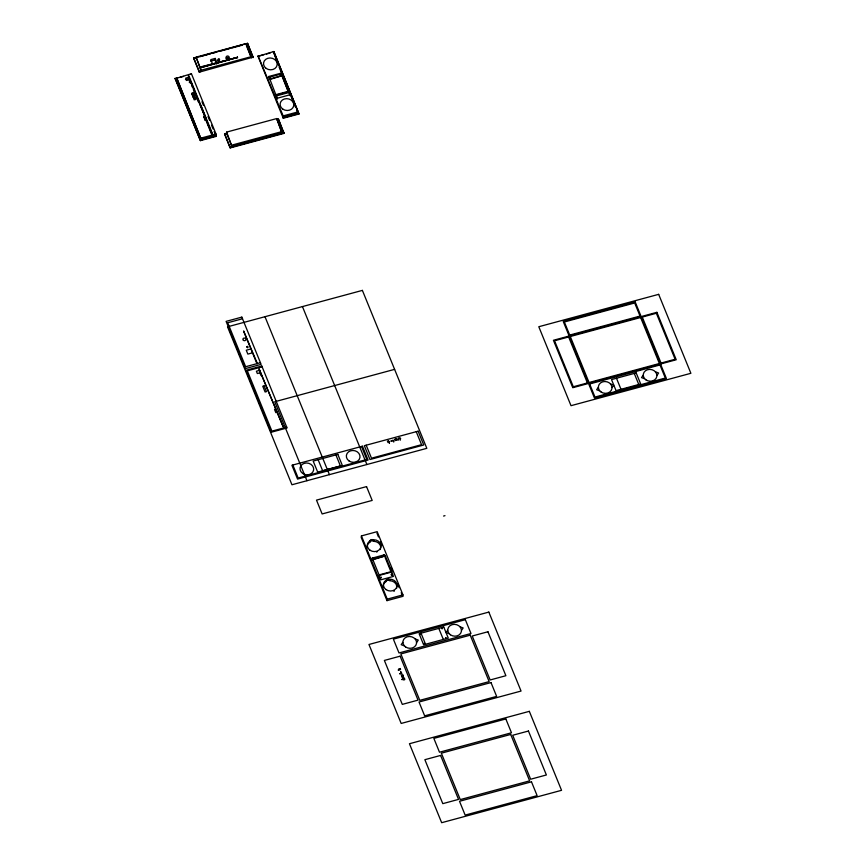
<?xml version="1.0" encoding="UTF-8"?>
<svg xmlns="http://www.w3.org/2000/svg" width="866" height="866" viewBox="0 0 866 866"><rect width="100%" height="100%" fill="white"/><g stroke="black" fill="none" stroke-linecap="round" stroke-linejoin="round"><path stroke-width="1.3" d="M424.124 644.077L424.102 643.384L424.308 644.055M269.553 78.102L269.705 78.124M280.649 75.234C282.294 75.623 279.545 74.617 280.595 75.31M269.586 77.734L269.445 78.514L269.467 77.864M280.411 74.996L280.335 74.877M373.333 558.592L372.965 558.061L372.824 558.938M373.538 558.094L373.527 558.884L372.943 558.072M373.582 558.159L373.278 559.046M381.354 577.211C380.055 577.189 381.83 578.001 381.311 577.806M380.639 577.481L380.488 577.795M384.244 556.069C385.056 554.965 383.746 554.879 383.541 555.81M391.529 574.818C390.176 574.883 393.402 573.996 391.529 575.154M281.158 75.071L280.909 75.439M373.408 558.992L373.647 558.364M383.67 555.929C383.714 554.576 383.216 556.751 384.147 555.571M420.616 634.269L420.746 634.183M260.168 373.603L261.077 375.606M269.943 78.687L270.3 77.864M384.407 555.312L384.309 555.604M268.817 76.479L268.676 77.42L281.277 74.011L281.428 73.069L268.817 76.479L277.51 99.07M276.384 95.011L276.243 95.953L288.843 92.543L288.984 91.612M269.369 79.109L281.97 75.699L269.651 79.575M281.97 75.699L288.259 91.883L275.648 95.292M385.229 556.459L384.547 554.77L371.947 558.18L372.629 559.869L385.316 555.885L372.705 559.295L379.07 574.905L391.692 571.495L385.316 555.885M391.605 572.069L379.005 575.479L380.78 579.83L393.38 576.42L391.692 571.495M175.116 78.687L191.418 73.74L216.024 134.046L216.121 136.384L200.392 140.638L175.116 78.687L177.541 78.037M201.399 139.881L176.621 77.745L201.064 139.058L215.861 135.064M188.312 75.732L190.379 82.703M189.394 82.671L189.611 80.441M188.929 77.236L185.681 78.113L186.634 80.451L189.881 79.575L189.892 81.848M190.856 74.433L191.418 73.74M193.648 58.336L247.514 43.3L253.153 57.124L199.277 72.159L193.648 58.336L197.48 57.297M199.277 72.159L201.237 71.153L196.084 57.134L246.128 43.614L251.281 57.632L253.153 57.124M193.302 97.663L191.895 94.199L192.057 93.171L193.443 92.792L195.629 99.59L193.443 92.792M194.244 99.958L192.057 93.171M200.122 67.039L237.522 57.394L200.23 67.829L196.084 57.134M200.23 67.829L237.522 57.394M201.237 71.153L200.295 67.451M200.825 106.68L200.468 106.053M204.777 116.087L203.672 117.267L204.777 116.087L190.985 82.292L192.317 87.12M200.392 140.638L175.192 78.189M204.982 120.461L203.813 116.347M188.615 76.738L211.889 133.808M215.212 58.423L216.868 62.493L216.641 64.008L214.984 59.938L215.212 58.423L210.784 59.624L212.441 63.683M205.935 120.201L206.238 118.923L200.944 105.923M217.951 60.782L218.232 59.234L219.499 59.245L219.52 60.165L217.853 60.956M219.055 59.018L219.455 61.053M211.899 135.107L212.073 133.97L206.076 119.281L205.123 119.54M212.365 134.977L212.538 133.84L188.788 75.602M276.546 119.573L278.419 119.075L283.983 133.396L230.194 147.934L224.554 134.111L226.502 133.104L226.654 132.087L276.709 118.566L281.851 132.574L276.709 118.566M237.457 57.773L237.349 56.983M230.194 147.934L224.63 133.602M246.128 43.614L245.976 44.631L247.849 44.123M226.654 132.087L231.807 146.094L226.502 133.104M253.078 57.632L247.514 43.3M258.003 56.301L273.818 51.538L299.008 113.998L283.279 118.241L258.003 56.301L264.054 54.655M273.818 51.538L299.008 113.998M278.419 119.075L283.983 133.396M283.279 118.241L283.171 115.903L258.079 55.792M283.02 116.921L297.817 112.916L297.969 111.909L273.375 51.603L278.127 64.658M361.436 535.913L361.209 537.429L386.994 600.647L402.733 596.393L402.961 594.877L377.175 531.659L361.436 535.913L387.232 599.131L386.994 600.647M394.203 591.045L394.246 590.764A6.863 5.9 8.7 0 1 393.824 591.002M270.322 78.048L270.214 77.972M372.975 558.159L372.77 558.278M392.211 574.331L392.049 574.851M383.595 555.355L383.616 555.853M392.244 574.623L392.244 574.407M281.082 75.515L280.876 75.028M380.499 577.676L380.769 577.33M442.299 628.575L442.05 628.067M391.854 574.201L391.345 574.71L391.659 574.19M370.551 539.897L369.793 542.322A6.863 5.9 8.7 0 0 367.13 547.669M369.728 542.17L370.507 540.471M386.42 579.776L385.814 581.584L386.658 579.733M441.649 628.175L442.32 628.684L441.887 628.012M388.585 441.692L387.351 441.184L388.65 441.595L388.022 442.58L388.704 441.736M402.733 642.399L401.196 644.705L404.108 645.798M416.752 642.377L418.278 640.082L415.366 638.989M598.179 387.448L596.652 389.743L599.564 390.837M447.614 630.275L446.077 632.57L448.989 633.663M612.197 387.427L613.734 385.132L610.822 384.039M461.632 630.253L463.158 627.958L460.247 626.865M643.059 375.324L641.533 377.619L644.445 378.713M657.077 375.303L658.615 373.008L655.692 371.915M269.488 77.821L269.391 78.395M420.356 633.934L419.891 634.334L420.54 634.475M445.903 638.21L445.741 637.528L446.087 638.155M218.232 59.234L218.708 60.382M441.898 628.056L441.725 628.64M420.27 633.988L420.053 634.54M200.046 56.604L210.297 53.844M212.852 53.151L216.695 52.112M219.26 51.419L229.501 48.648M232.066 47.955L242.318 45.194M244.872 44.502L247.438 43.809M194.06 58.661L195.933 58.152M210.557 61.14L214.984 59.938M200.068 67.418L237.295 57.362M201.388 70.135L251.432 56.615M179.955 77.377L183.592 76.403M266.479 54.006L270.105 53.021M175.527 79.012L176.469 78.752M176.199 80.657L177.14 80.397M185.454 79.629L188.691 78.752M191.895 94.199L193.28 93.831M194.406 98.93L195.792 98.551M288.335 91.309L275.734 94.719L277.088 98.031M277.65 98.129L290.251 94.719L290.11 95.661L281.277 74.011M201.215 138.051L216.024 134.046M283.171 115.903L297.969 111.909M200.468 140.13L216.197 135.886M283.355 117.744L299.095 113.489M224.554 134.111L227.119 133.418M231.958 145.087L282.013 131.567M229.934 146.603L283.723 132.076M230.269 147.426L284.059 132.899M242.512 318.764L227.715 322.758L245.641 366.719L260.45 362.713M250.891 348.955L246.258 350.21L247.849 354.097L252.471 352.841M262.127 366.827L247.319 370.832L271.924 431.138L286.722 427.133M259.638 370.323L256.39 371.2L257.343 373.538L260.579 372.661M394.604 369.36L274.728 401.748L306.932 480.717M275.475 409.174L274.522 409.423L275.821 412.627L276.784 412.368M568.637 336.971L554.554 340.771L573.314 386.766L587.408 382.956M642.269 317.075L656.363 313.265L675.123 359.26L661.029 363.07M399.442 437.915L400.233 440.253M392.341 440.61L390.977 441.075M391.129 441.054L392.385 440.718M443.576 516.049L444.983 515.671M387.232 599.131L402.961 594.877M423.788 643.871L424.546 643.665L423.907 643.817M400.622 671.529L401.229 672.73M401.023 673.564L399.637 673.791L401.976 673.304M404.779 679.604L403.675 680.048M373.246 558.256L373.517 558.592M404.043 678.132L402.03 677.764L404.054 678.024M372.001 539.507L373.701 540.406L373.592 541.131L371.373 539.973M388.076 578.921L389.787 579.819L389.668 580.545L387.968 579.646M640.028 316.068L634.691 302.97L564.361 321.979L569.698 335.077M659.979 364.954L665.315 378.052L594.985 397.061L589.638 383.963M634.258 373.43L638.783 384.515M616.484 378.236L620.998 389.31M279.112 67.061L295.36 106.897M296.832 110.512L297.817 112.916M416.243 431.679L421.547 444.68L371.503 458.201L366.199 445.2M246.453 45.811L251.281 57.632M400.687 438.813L400.135 437.85M392.969 439.982L393.792 441.996L393.305 440.816M438.802 628.391L443.327 639.465M361.512 446.466L366.816 459.467L298.153 478.021L292.849 465.02M302.45 306.586L366.881 464.522M193.724 57.838L199.364 71.651M421.028 633.187L425.552 644.272M201.973 101.701L203.488 105.414M208.035 116.564L209.55 120.277M211.575 125.234L213.09 128.958M214.108 131.426L216.121 136.384M376.948 533.175L378.464 536.888M380.488 541.845L382.003 545.569M391.107 567.88L392.114 570.358M397.678 583.998L399.194 587.711M401.218 592.669L402.733 596.393M385.089 557.401L390.967 571.809M189.881 79.575L190.022 81.491L188.756 78.384M193.324 89.588L195.835 95.736M196.842 98.194L198.346 101.885M204.636 117.007L211.412 133.927M335.911 454.91L340.425 465.984L322.65 470.79L318.136 459.716M264.985 316.707L329.416 474.644M400.644 671.67L401.099 672.774M257.386 363.547L243.584 330.974L256.921 363.666M261.077 373.701L261.651 375.108M260.904 373.43L259.021 368.819L283.247 426.927L261.694 375.379M225.961 58.423A1.526 1.31 8.7 0 1 228.343 57.773A1.526 1.31 8.7 0 1 228.202 59.96M227.39 60.1A1.526 1.31 8.7 0 1 226.935 60.014M396.596 588.469A6.863 5.9 8.7 0 0 389.732 580.696L389.841 579.971A6.863 5.9 8.7 0 0 385.987 581.01L385.868 581.736A6.863 5.9 8.7 0 0 383.292 587.527M377.067 551.891A6.863 5.9 8.7 0 1 376.591 552.064M369.901 541.596A6.863 5.9 8.7 0 1 373.766 540.557L373.657 541.282A6.863 5.9 8.7 0 1 380.347 549.509M398.328 439.159L398.122 440.145L398.544 437.98L398.328 439.159M246.778 346.876C248.401 349.756 248.423 344.755 246.778 346.876M400.395 668.53L399.908 669.494C402.885 668.909 394.809 670.923 399.756 669.537L398.75 668.909L399.8 669.429L400.395 668.53M403.155 675.307L401.911 676.119C406.143 675.383 399.724 678.305 403.307 676.281L401.737 676.238L402.906 675.296L401.304 675.199L403.155 675.307M241.841 317.118L226.102 321.373L245.381 368.613L261.121 364.359L241.841 317.118M362.389 290.391L227.52 326.828L291.95 484.765L426.819 448.328L362.389 290.391M261.792 366.004L246.052 370.258L271.329 432.21L287.057 427.956L261.792 366.004M264.152 385.879L262.755 386.258L265.104 392.006L266.501 391.638L264.152 385.879M658.669 294.343L538.793 326.731L571.008 405.689L690.884 373.3L658.669 294.343M635.222 302.028L563.236 321.47L568.875 335.294L640.862 315.852L635.222 302.028M568.345 336.246L553.428 340.273L572.783 387.708L587.7 383.681L568.345 336.246M641.154 316.577L569.168 336.019L588.523 383.454L660.509 364.012L641.154 316.577M656.893 312.323L641.977 316.35L661.332 363.785L676.238 359.758L656.893 312.323M640.623 317.519L570.293 336.517L589.053 382.512L659.383 363.514L640.623 317.519M660.801 364.738L588.815 384.179L594.455 398.003L666.441 378.561L660.801 364.738M362.453 446.217L291.918 465.269L297.558 479.093L368.093 460.041L362.453 446.217M418.116 431.181L364.326 445.709L369.966 459.532L423.755 444.994L418.116 431.181M636.174 372.91L611.526 379.579L616.04 390.642L640.688 383.984L636.174 372.91M337.827 454.39L313.178 461.058L317.692 472.122L342.341 465.464L337.827 454.39M388.509 440.87L389.451 443.175L388.509 440.87M395.221 439.051L395.177 440.642L395.232 439.268L396.379 440.329L396.347 438.965C398.825 442.223 395.34 436.486 396.217 440.166L395.221 439.051M366.545 486.605L316.491 500.126L322.13 513.949L372.185 500.429L366.545 486.605M488.835 612.089L368.959 644.477L401.175 723.446L521.051 691.057L488.835 612.089M465.345 619.688L393.37 639.14L399.01 652.964L470.985 633.511L465.345 619.688M443.76 627.049L419.112 633.706L423.626 644.78L448.285 638.112L443.76 627.049M470.216 635.179L400.85 653.927L419.793 700.345L489.149 681.607L470.216 635.179M487.948 631.758L472.219 636.012L490.145 679.972L505.885 675.718L487.948 631.758M400.114 656.179L384.374 660.433L402.3 704.383L418.04 700.129L400.114 656.179M404.617 678.879L401.986 679.583L404.617 678.879M491 682.57L419.014 702.012L424.654 715.836L496.64 696.394L491 682.57M529.332 711.343L409.445 743.732L441.66 822.7L561.547 790.312L529.332 711.343M505.841 718.953L433.855 738.395L439.495 752.218L511.481 732.777L505.841 718.953M510.702 734.444L441.346 753.182L460.279 799.599L529.646 780.861L510.702 734.444M528.444 731.023L512.704 735.266L530.641 779.227L546.381 774.973L528.444 731.023M440.599 755.433L424.87 759.688L442.797 803.648L458.536 799.394L440.599 755.433M531.486 781.825L459.51 801.277L465.15 815.101L537.126 795.648L531.486 781.825M226.74 58.325A1.526 1.31 8.7 0 0 229.176 57.557A1.526 1.31 8.7 0 0 227.087 56.084A1.526 1.31 8.7 0 0 226.74 58.325M282.771 109.094A6.863 5.9 8.7 0 0 293.736 105.63A6.863 5.9 8.7 0 0 284.34 99.005A6.863 5.9 8.7 0 0 282.771 109.094M266.176 68.414A6.863 5.9 8.7 0 0 277.142 64.95A6.863 5.9 8.7 0 0 267.746 58.325A6.863 5.9 8.7 0 0 266.176 68.414M601.015 391.952A6.863 5.9 8.7 0 0 611.97 388.488A6.863 5.9 8.7 0 0 602.584 381.863A6.863 5.9 8.7 0 0 601.015 391.952M645.895 379.828A6.863 5.9 8.7 0 0 656.85 376.364A6.863 5.9 8.7 0 0 647.465 369.739A6.863 5.9 8.7 0 0 645.895 379.828M450.439 634.789A6.863 5.9 8.7 0 0 461.405 631.325A6.863 5.9 8.7 0 0 452.009 624.689A6.863 5.9 8.7 0 0 450.439 634.789M405.559 646.913A6.863 5.9 8.7 0 0 416.524 643.449A6.863 5.9 8.7 0 0 407.139 636.824A6.863 5.9 8.7 0 0 405.559 646.913M386.063 589.616A6.863 5.9 8.7 0 0 397.018 586.152A6.863 5.9 8.7 0 0 387.632 579.527A6.863 5.9 8.7 0 0 386.063 589.616M369.977 550.202A6.863 5.9 8.7 0 0 380.943 546.738A6.863 5.9 8.7 0 0 371.557 540.113A6.863 5.9 8.7 0 0 369.977 550.202M348.987 460.918A6.863 5.9 8.7 0 0 359.953 457.454A6.863 5.9 8.7 0 0 350.568 450.829A6.863 5.9 8.7 0 0 348.987 460.918M302.667 473.431A6.863 5.9 8.7 0 0 313.633 469.967A6.863 5.9 8.7 0 0 304.237 463.342A6.863 5.9 8.7 0 0 302.667 473.431M243.487 340.381A1.526 1.31 8.7 0 0 245.922 339.613A1.526 1.31 8.7 0 0 243.844 338.141A1.526 1.31 8.7 0 0 243.487 340.381"/></g></svg>
